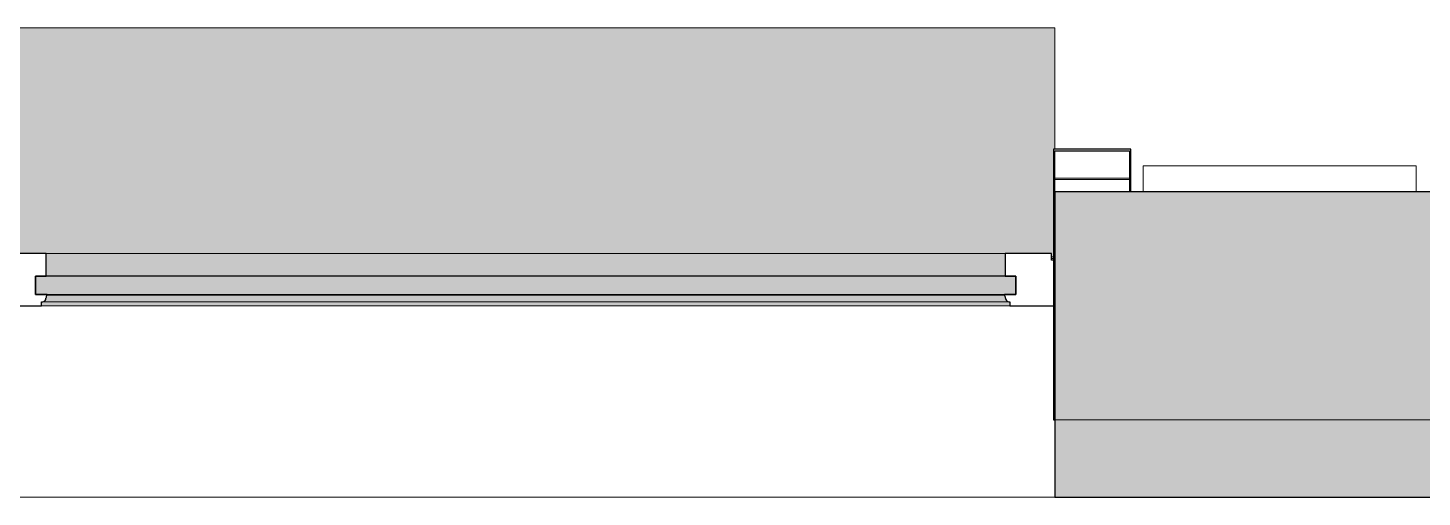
# Model space of a CAD drawing. Header units: millimetres. Extents: x 155927 to 326028, y -36033 to 97293.
# Drawn here: x 191967 to 193801, y 34246 to 34863 of the extents above; entities that cross this region are included whole.
import ezdxf

# ---------------------------------------------------------------- set-up
doc = ezdxf.new("R2010")
doc.units = ezdxf.units.MM
doc.header["$MEASUREMENT"] = 0
for name, color, linetype, lineweight in [('A-GLAZ', 7, 'CONTINUOUS', 9), ('A-GLAZ-CURT', 7, 'CONTINUOUS', 9), ('A-GLAZ-CWMG', 7, 'CONTINUOUS', 9), ('A-WALL', 7, 'CONTINUOUS', 9), ('A-WALL-PATT', 7, 'CONTINUOUS', 9), ('I-WALL', 7, 'CONTINUOUS', 9)]:
    doc.layers.add(name, color=color, linetype=linetype, lineweight=lineweight)

msp = doc.modelspace()

# ---------------------------------------------------------------- hatches: boundary and pattern name
at = {"layer": 'A-GLAZ'}
for points in [[(193313.5, 34561.8), (193315.8, 34561.8), (193315.8, 34703.6), (193317.8, 34703.6), (193317.8, 34863.4), (190533.8, 34863.4), (190533.8, 34703.6), (190535.8, 34703.6), (190535.8, 34561.8), (190538.2, 34561.8), (190538.2, 34566.5), (191921.5, 34566.5), (191921.5, 34561.8), (191930.2, 34561.8), (191930.2, 34566.5), (193313.5, 34566.5)], [(193252.6, 34536.5), (193252.6, 34566.5), (191991, 34566.5), (191991, 34536.5), (192661.8, 34536.5)], [(193266.6, 34512.6), (193266.6, 34536.5), (191977.1, 34536.5), (191977.1, 34512.6), (192661.8, 34512.6)], [(193251.4, 34511.5), (193251.4, 34512.6), (192661.8, 34511.5)], [(193256.9, 34497.6), (193258.6, 34497.6), (193258.6, 34502.6), (191985, 34502.6), (191985, 34497.6), (193252.8, 34497.6)], [(193257.1, 34502.6), (193253.7, 34504.9), (193252.4, 34507.5), (191990.8, 34507.5), (191989, 34503.8), (191988.8, 34502.6), (193254.8, 34502.6)], [(193252.8, 34507.5), (193251.4, 34511.5), (191992.3, 34511.5), (191991, 34507.5), (193252.6, 34507.5)]]:
    msp.add_hatch(color=256, dxfattribs=at).paths.add_polyline_path(points, flags=0)
h = msp.add_hatch(color=256, dxfattribs=at)
h.paths.add_polyline_path([(193313.5, 34559.7), (193315.8, 34559.7), (193315.8, 34561.8), (193313.5, 34561.8)], flags=0)
h.paths.add_polyline_path([(191921.5, 34559.7), (191930.2, 34559.7), (191930.2, 34561.8), (191921.5, 34561.4)], flags=0)
h.paths.add_polyline_path([(190535.8, 34559.7), (190538.2, 34559.7), (190538.2, 34561.8), (190535.8, 34561.8)], flags=0)
at = {"layer": 'A-WALL-PATT'}
h = msp.add_hatch(color=256, dxfattribs=at)
h.paths.add_polyline_path([(230840.8, 34347.6), (230840.8, 34647.6), (229692.8, 34647.6), (229692.8, 34347.6), (230269.8, 34347.6)], flags=0)
h.paths.add_polyline_path([(220908.8, 34347.6), (220908.8, 34647.6), (202317.8, 34647.6), (202317.8, 34347.6), (220564.5, 34347.6)], flags=0)
h.paths.add_polyline_path([(200283.7, 34347.6), (200283.7, 34647.6), (197317.8, 34647.6), (197317.8, 34437.6), (197292.8, 34437.6), (197292.8, 34347.6), (198727.6, 34347.6)], flags=0)
h.paths.add_polyline_path([(195683.8, 34347.6), (195683.8, 34437.6), (195658.8, 34437.6), (195658.8, 34647.6), (193317.8, 34647.6), (193317.8, 34347.6), (195658.8, 34347.6)], flags=0)
h.paths.add_polyline_path([(190533.8, 34347.6), (190533.8, 34647.6), (187318, 34647.6), (187318, 34347.6), (190235.5, 34347.6)], flags=0)
h.paths.add_polyline_path([(185283.8, 34347.6), (185283.8, 34647.6), (166692.8, 34647.6), (166692.8, 34347.6), (184169.7, 34347.6)], flags=0)
h.paths.add_polyline_path([(157908.8, 34347.6), (157908.8, 34647.6), (156760.8, 34647.6), (156760.8, 34347.6), (157480.1, 34347.6)], flags=0)
h = msp.add_hatch(color=256, dxfattribs=at)
h.paths.add_polyline_path([(197638.4, 34245.6), (197638.4, 34347.6), (197292.8, 34347.6), (197292.8, 34245.6)], flags=0)
h.paths.add_polyline_path([(195683.8, 34245.6), (195683.8, 34347.6), (193317.8, 34347.6), (193317.8, 34245.6), (193875, 34245.6)], flags=0)
h.paths.add_polyline_path([(190533.8, 34245.6), (190533.8, 34347.6), (189324.8, 34347.6), (189324.8, 34245.6), (190235.5, 34245.6)], flags=0)

# ---------------------------------------------------------------- linework, layer by layer
at = {"layer": 'A-GLAZ'}
for p, q in [((193317.8, 34863.4), (190533.8, 34863.4)), ((193317.8, 34863.4), (193317.8, 34703.6)), ((193252.6, 34566.5), (191991, 34566.5)), ((193315.8, 34561.8), (193313.5, 34561.8)), ((193315.8, 34559.7), (193313.5, 34559.7)), ((191986.6, 34502.6), (191985, 34502.6)), ((191985, 34497.6), (193258.6, 34497.6)), ((193257.1, 34502.6), (191986.6, 34502.6)), ((193251.4, 34511.5), (191992.3, 34511.5)), ((193258.6, 34502.6), (193257.1, 34502.6))]:
    msp.add_line(p, q, dxfattribs=at)
at = {"layer": 'A-GLAZ', "lineweight": 30}
for p, q in [((193315.8, 34703.6), (193315.8, 34347.6)), ((193417.8, 34703.6), (193315.8, 34703.6)), ((193317.8, 34647.6), (193317.8, 34701.6)), ((193317.8, 34701.6), (193415.8, 34701.6)), ((193415.8, 34701.6), (193415.8, 34647.6)), ((193417.8, 34647.6), (193417.8, 34703.6)), ((191991, 34566.5), (191930.2, 34566.5)), ((191991, 34536.5), (191991, 34566.5)), ((193313.5, 34566.5), (193252.6, 34566.5)), ((193252.6, 34566.5), (193252.6, 34536.5)), ((193313.5, 34557.5), (193313.5, 34566.5)), ((193317.8, 34557.5), (193313.5, 34557.5)), ((193266.6, 34536.5), (191977.1, 34536.5)), ((191977.1, 34536.5), (191977.1, 34512.6)), ((191977.1, 34512.6), (191977.1, 34536.5)), ((191977.1, 34536.5), (191991, 34536.5)), ((193252.6, 34536.5), (193266.6, 34536.5)), ((193266.6, 34512.6), (193266.6, 34536.5)), ((193266.6, 34536.5), (193266.6, 34512.6)), ((191977.1, 34512.6), (193266.6, 34512.6)), ((191992.3, 34512.6), (191977.1, 34512.6)), ((191992.3, 34511.5), (191992.3, 34512.6)), ((193266.6, 34512.6), (193251.4, 34512.6)), ((193251.4, 34512.6), (193251.4, 34511.5)), ((191925.8, 34497.6), (191985, 34497.6)), ((191985, 34497.6), (191985, 34502.6)), ((191985, 34502.6), (191986.6, 34502.6)), ((193257.1, 34502.6), (193258.6, 34502.6)), ((193258.6, 34502.6), (193258.6, 34497.6)), ((193258.6, 34497.6), (193317.8, 34497.6)), ((193315.8, 34347.6), (193317.8, 34347.6))]:
    msp.add_line(p, q, dxfattribs=at)
for centre, radius, start, end in [((191985.5, 34507.8), 5.36, 281.9524, 356.5739), ((191998.2, 34507.1), 7.4, 143.4261, 176.5739), ((193245.5, 34507.1), 7.4, 3.4261, 36.5739), ((193258.2, 34507.8), 5.36, 183.4261, 258.0476)]:
    msp.add_arc(centre, radius, start, end, dxfattribs=at)
at = {"layer": 'A-GLAZ'}
for points, knots in [([(191986.6, 34502.6), (191987, 34502.7), (191987.7, 34502.9), (191988.5, 34503.4), (191988.9, 34503.7), (191989, 34503.8)], [0, 0, 0, 0, 0.2, 0.3, 0.4, 0.4, 0.4, 0.4]), ([(191990, 34504.9), (191990.1, 34505.1), (191990.3, 34505.5), (191990.7, 34506.4), (191990.8, 34507.1), (191990.8, 34507.5)], [0.6, 0.6, 0.6, 0.6, 0.7, 0.8, 1, 1, 1, 1]), ([(193252.8, 34507.5), (193252.9, 34507.1), (193253, 34506.4), (193253.4, 34505.5), (193253.6, 34505.1), (193253.7, 34504.9)], [-1, -1, -1, -1, -0.8, -0.7, -0.6, -0.6, -0.6, -0.6]), ([(193254.6, 34503.8), (193254.8, 34503.7), (193255.2, 34503.4), (193256, 34502.9), (193256.6, 34502.7), (193257.1, 34502.6)], [-0.4, -0.4, -0.4, -0.4, -0.3, -0.2, 0, 0, 0, 0])]:
    msp.add_open_spline(points, degree=3, knots=knots, dxfattribs=at)
for points in [[(191991.5, 34510.3), (191991.7, 34510.7), (191992, 34511.1), (191992.3, 34511.5)], [(193251.4, 34511.5), (193251.7, 34511.1), (193251.9, 34510.7), (193252.1, 34510.3)]]:
    msp.add_open_spline(points, degree=3, dxfattribs=at)
at = {"layer": 'A-GLAZ-CURT', "lineweight": 20}
for p, q in [((193792.8, 34681.6), (193433.8, 34681.6)), ((193433.8, 34681.6), (193433.8, 34647.6)), ((193792.8, 34647.6), (193792.8, 34681.6)), ((193433.8, 34647.6), (193792.8, 34647.6))]:
    msp.add_line(p, q, dxfattribs=at)
at = {"layer": 'A-GLAZ-CWMG'}
for p, q in [((193317.8, 34665.6), (193415.8, 34665.6)), ((193415.8, 34663.6), (193317.8, 34663.6))]:
    msp.add_line(p, q, dxfattribs=at)
at = {"layer": 'A-WALL', "lineweight": 30}
for p, q in [((195433.8, 34647.6), (193317.8, 34647.6)), ((193317.8, 34647.6), (193317.8, 34347.6))]:
    msp.add_line(p, q, dxfattribs=at)
at = {"layer": 'A-WALL'}
msp.add_line((193317.8, 34347.6), (195683.8, 34347.6), dxfattribs=at)
at = {"layer": 'I-WALL'}
for p, q in [((195683.8, 34347.6), (193317.8, 34347.6)), ((193317.8, 34245.6), (190533.8, 34245.6))]:
    msp.add_line(p, q, dxfattribs=at)
at = {"layer": 'I-WALL', "lineweight": 30}
for p, q in [((193317.8, 34347.6), (193317.8, 34245.6)), ((193317.8, 34245.6), (195683.8, 34245.6))]:
    msp.add_line(p, q, dxfattribs=at)

doc.saveas('drawing.dxf')
